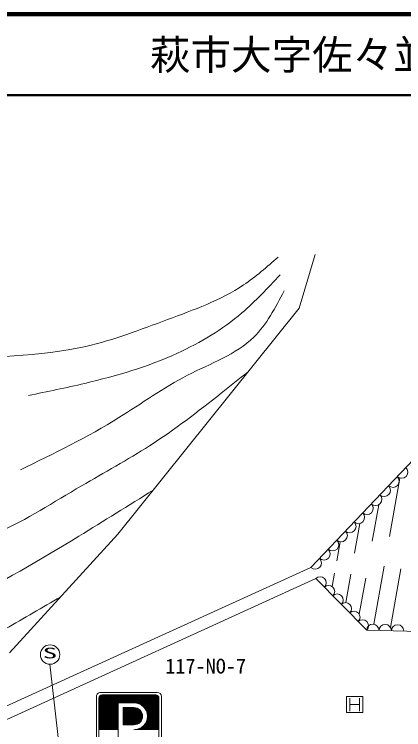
# Model space of a CAD drawing. Units: millimetres, scale not verified. Extents: x 40000 to 680000, y 20000 to 380000.
# Drawn here: x 388290 to 436309, y 291706 to 380000 of the extents above; entities that cross this region are included whole.
import ezdxf
from ezdxf.enums import TextEntityAlignment as Align

# ---------------------------------------------------------------- set-up
doc = ezdxf.new("R2010")
doc.units = ezdxf.units.MM
doc.header["$LTSCALE"] = 1000
for name, color, linetype, lineweight in [('M-BGD', 7, 'Continuous', 13), ('M-STR-STR3', 7, 'Continuous', 13), ('M-STR-STRC', 7, 'Continuous', 13), ('M-TTL', 2, 'Continuous', 140), ('M-TTL-LINE', 7, 'Continuous', 50)]:
    doc.layers.add(name, color=color, linetype=linetype, lineweight=lineweight)
doc.layers.add('M-TTL-TXT', color=7, linetype='Continuous')
doc.styles.add('ＭＳ ゴシック', font='')
doc.styles.get('ＭＳ ゴシック').set_extended_font_data('MS Gothic')

msp = doc.modelspace()

# ---------------------------------------------------------------- linework, layer by layer
at = {"layer": 'M-BGD'}
for p, q in [((423403, 343720), (425406, 350348)), ((401053, 315819), (423403, 343720)), ((424869, 311737), (438701, 326308)), ((435844, 322759), (434557, 315532)), ((433240, 319477), (432438, 314973)), ((430905, 317151), (430252, 313484)), ((387695, 301173), (401053, 315819)), ((428484, 314895), (428068, 312558)), ((385600, 293837), (424869, 311737)), ((433905, 311876), (432630, 304720)), ((427791, 311007), (427500, 309372)), ((429789, 310883), (429166, 307391)), ((435971, 311541), (434685, 304321)), ((386325, 292519), (425491, 310372)), ((425491, 310372), (431750, 303986)), ((431623, 310404), (430831, 305955)), ((431750, 303986), (440868, 303788))]:
    msp.add_line(p, q, dxfattribs=at)
for centre, radius, start, end in [((436041, 323506), 773, 226.49186, 46.49186), ((434977, 322385), 773, 226.49186, 46.49186), ((433913, 321264), 773, 226.49186, 46.49186), ((432849, 320143), 773, 226.49186, 46.49186), ((431785, 319022), 773, 226.49186, 46.49186), ((430721, 317902), 773, 226.49186, 46.49186), ((429657, 316781), 773, 226.49186, 46.49186), ((428593, 315660), 773, 226.49186, 46.49186), ((427529, 314539), 773, 226.49186, 46.49186), ((426465, 313418), 773, 226.49186, 46.49186), ((425401, 312297), 773, 226.49186, 46.49186), ((426013, 309840), 745, 314.4254, 134.4254), ((427056, 308775), 745, 314.4254, 134.4254), ((428099, 307711), 745, 314.4254, 134.4254), ((429142, 306647), 745, 314.4254, 134.4254), ((430185, 305582), 745, 314.4254, 134.4254), ((431228, 304518), 745, 314.4254, 134.4254), ((432510, 303969), 760, 358.75687, 178.75687), ((434030, 303936), 760, 358.75687, 178.75687), ((435549, 303903), 760, 358.75687, 178.75687)]:
    msp.add_arc(centre, radius, start, end, dxfattribs=at)
for points, knots in [([(358413, 338052), (360930, 337355), (363446, 336659), (365991, 336399), (370339, 335955), (374769, 336788), (379217, 337226), (385260, 337822), (391336, 337691), (397128, 339018), (400534, 339798), (403842, 341083), (407185, 342325), (410437, 343533), (413722, 344700), (416554, 346596), (418063, 347607), (419444, 348824), (420825, 350041)], [0, 0, 0, 0, 1, 1, 1, 2, 2, 2, 3, 3, 3, 4, 4, 4, 5, 5, 5, 6, 6, 6, 6]), ([(390029, 332959), (392350, 333431), (394671, 333903), (396980, 334449), (400881, 335370), (404746, 336499), (408399, 338173), (411249, 339478), (413970, 341114), (416343, 343138), (418033, 344580), (419547, 346217), (421060, 347855)], [0, 0, 0, 0, 1, 1, 1, 2, 2, 2, 3, 3, 3, 4, 4, 4, 4]), ([(389036, 323773), (393179, 325796), (397323, 327818), (401200, 330228), (403994, 331965), (406649, 333902), (409641, 335442), (412491, 336910), (415646, 338017), (417833, 340159), (419410, 341704), (420483, 343787), (421557, 345869)], [0, 0, 0, 0, 1, 1, 1, 2, 2, 2, 3, 3, 3, 4, 4, 4, 4]), ([(346566, 307052), (347580, 306223), (348594, 305394), (349735, 305123), (351093, 304801), (352630, 305271), (354144, 305399), (356317, 305583), (358440, 305061), (360481, 305124), (365406, 305275), (369853, 308829), (374534, 311187), (378407, 313138), (382440, 314270), (386245, 316009), (389802, 317635), (393159, 319792), (396577, 321796), (399394, 323448), (402253, 324996), (404982, 326756), (408041, 328729), (410937, 330968), (413799, 333232), (414907, 334109), (416011, 334989), (417114, 335870)], [0, 0, 0, 0, 1, 1, 1, 2, 2, 2, 3, 3, 3, 4, 4, 4, 5, 5, 5, 6, 6, 6, 7, 7, 7, 8, 8, 8, 9, 9, 9, 9]), ([(345468, 296932), (347497, 295906), (349526, 294880), (351426, 295277), (352579, 295518), (353685, 296284), (354846, 296822), (357381, 297997), (360182, 298093), (362791, 298809), (366045, 299702), (368999, 301561), (372059, 303112), (375178, 304693), (378406, 305954), (381547, 307415), (386614, 309772), (391452, 312651), (396236, 315581), (399316, 317468), (402373, 319376), (405430, 321284)], [0, 0, 0, 0, 1, 1, 1, 2, 2, 2, 3, 3, 3, 4, 4, 4, 5, 5, 5, 6, 6, 6, 7, 7, 7, 7]), ([(338114, 293616), (338327, 292545), (338541, 291473), (339257, 291085), (339724, 290832), (340405, 290871), (341053, 290840), (342052, 290794), (342973, 290585), (343747, 290106), (344640, 289553), (345338, 288642), (346237, 288065), (347347, 287353), (348762, 287148), (350116, 287208), (352487, 287312), (354667, 288225), (356770, 289249), (360104, 290872), (363246, 292773), (366544, 294378), (370046, 296082), (373725, 297454), (377290, 299062), (380681, 300592), (383969, 302336), (387209, 304160), (389493, 305446), (391752, 306772), (394011, 308098)], [0, 0, 0, 0, 1, 1, 1, 2, 2, 2, 3, 3, 3, 4, 4, 4, 5, 5, 5, 6, 6, 6, 7, 7, 7, 8, 8, 8, 9, 9, 9, 10, 10, 10, 10])]:
    msp.add_open_spline(points, degree=3, knots=knots, dxfattribs=at)
at = {"layer": 'M-STR-STR3'}
for p, q in [((429274, 293816), (429274, 295816)), ((429274, 295816), (431274, 295816)), ((431274, 295816), (431274, 293816)), ((429664, 295606), (429664, 294006)), ((430864, 295606), (430864, 294006)), ((429664, 294806), (430864, 294806)), ((431274, 293816), (429274, 293816))]:
    msp.add_line(p, q, dxfattribs=at)
at = {"layer": 'M-STR-STRC'}
for p, q in [((392664, 299777), (396361, 267923)), ((398424, 288811), (398424, 295811)), ((398777, 295811), (406070, 295811)), ((398859, 295911), (405988, 295911)), ((398924, 296311), (405924, 296311)), ((399124, 296011), (405724, 296011)), ((406424, 288811), (406424, 295811)), ((398724, 295611), (406124, 295611)), ((398724, 295611), (398724, 289011)), ((398724, 295511), (406124, 295511)), ((398724, 295411), (406124, 295411)), ((398724, 295311), (406124, 295311)), ((398724, 295211), (406124, 295211)), ((398724, 295111), (406124, 295111)), ((398724, 295011), (401102, 295011)), ((398724, 294911), (401102, 294911)), ((398736, 295711), (406111, 295711)), ((401102, 295032), (403039, 295032)), ((401102, 295032), (401102, 289943)), ((403302, 295011), (406124, 295011)), ((403662, 294911), (406124, 294911)), ((406124, 295611), (406124, 289011)), ((398724, 294811), (401102, 294811)), ((398724, 294711), (401102, 294711)), ((398724, 294611), (401102, 294611)), ((398724, 294511), (401102, 294511)), ((398724, 294411), (401102, 294411)), ((398724, 294311), (401102, 294311)), ((398724, 294211), (401102, 294211)), ((398724, 294111), (401102, 294111)), ((401702, 294432), (401702, 292306)), ((401702, 294432), (403039, 294432)), ((401702, 294406), (403274, 294406)), ((401702, 294306), (403542, 294306)), ((401702, 294206), (403695, 294206)), ((401702, 294106), (403806, 294106)), ((403867, 294811), (406124, 294811)), ((404021, 294711), (406124, 294711)), ((404145, 294611), (406124, 294611)), ((404248, 294511), (406124, 294511)), ((404335, 294411), (406124, 294411)), ((404410, 294311), (406124, 294311)), ((404473, 294211), (406124, 294211)), ((404528, 294111), (406124, 294111)), ((398724, 294011), (401102, 294011)), ((398724, 293911), (401102, 293911)), ((398724, 293811), (401102, 293811)), ((398724, 293711), (401102, 293711)), ((398724, 293611), (401102, 293611)), ((398724, 293511), (401102, 293511)), ((398724, 293411), (401102, 293411)), ((398724, 293311), (401102, 293311)), ((398724, 293211), (401102, 293211)), ((401702, 294006), (403890, 294006)), ((401702, 293906), (403957, 293906)), ((401702, 293806), (404008, 293806)), ((401702, 293706), (404048, 293706)), ((401702, 293606), (404076, 293606)), ((401702, 293506), (404093, 293506)), ((401702, 293406), (404102, 293406)), ((401702, 293306), (404100, 293306)), ((401702, 293206), (404090, 293206)), ((404102, 293369), (404102, 293369)), ((404573, 294011), (406124, 294011)), ((404611, 293911), (406124, 293911)), ((404642, 293811), (406124, 293811)), ((404667, 293711), (406124, 293711)), ((404685, 293611), (406124, 293611)), ((404695, 293211), (406124, 293211)), ((404696, 293511), (406124, 293511)), ((404701, 293311), (406124, 293311)), ((404702, 293411), (406124, 293411)), ((404702, 293369), (404702, 293369)), ((398724, 293111), (401102, 293111)), ((398724, 293011), (401102, 293011)), ((398724, 292911), (401102, 292911)), ((398724, 292811), (401102, 292811)), ((398724, 292711), (401102, 292711)), ((398724, 292611), (401102, 292611)), ((398724, 292511), (401102, 292511)), ((398724, 292411), (401102, 292411)), ((398724, 292311), (401102, 292311)), ((401702, 293106), (404069, 293106)), ((401702, 293006), (404038, 293006)), ((401702, 292906), (403996, 292906)), ((401702, 292806), (403941, 292806)), ((401702, 292706), (403870, 292706)), ((401702, 292606), (403779, 292606)), ((401702, 292506), (403660, 292506)), ((401702, 292406), (403489, 292406)), ((401702, 292306), (403039, 292306)), ((404323, 292311), (406124, 292311)), ((404399, 292411), (406124, 292411)), ((404464, 292511), (406124, 292511)), ((404520, 292611), (406124, 292611)), ((404567, 292711), (406124, 292711)), ((404606, 292811), (406124, 292811)), ((404638, 292911), (406124, 292911)), ((404663, 293011), (406124, 293011)), ((404682, 293111), (406124, 293111)), ((398724, 292211), (401102, 292211)), ((398724, 292111), (401102, 292111)), ((398724, 292011), (401102, 292011)), ((398724, 291911), (401102, 291911)), ((398724, 291811), (401102, 291811)), ((398724, 291711), (401102, 291711)), ((403173, 291711), (406124, 291711)), ((403622, 291811), (406124, 291811)), ((403840, 291911), (406124, 291911)), ((404000, 292011), (406124, 292011)), ((404127, 292111), (406124, 292111)), ((404233, 292211), (406124, 292211))]:
    msp.add_line(p, q, dxfattribs=at)
msp.add_circle((392702, 300976), 1200, dxfattribs=at)
for centre, radius, start, end in [((398924, 295811), 500, 90.00223, 180.00223), ((399124, 295611), 400, 90.00223, 180.00223), ((405724, 295611), 400, 0.00223, 90.00223), ((405924, 295811), 500, 0.00223, 90.00223), ((403039, 293369), 1663, 0.00223, 90.00223), ((403039, 293369), 1063, 0.00223, 90.00223), ((403039, 293369), 1663, 270.00223, 0.00223), ((403039, 293369), 1063, 270.00223, 0.00223)]:
    msp.add_arc(centre, radius, start, end, dxfattribs=at)
at = {"layer": 'M-TTL'}
msp.add_line((680000, 380000), (40000, 380000), dxfattribs=at)
at = {"layer": 'M-TTL-LINE'}
msp.add_line((40000, 370000), (680000, 370000), dxfattribs=at)

# ---------------------------------------------------------------- texts
at = {"layer": 'M-STR-STRC', "style": 'ＭＳ ゴシック', "width": 2}
msp.add_text('S', height=1320, rotation=0.002, dxfattribs=at).set_placement((391783, 300113), align=Align.BOTTOM_LEFT)
at = {"layer": 'M-STR-STRC', "style": 'ＭＳ ゴシック'}
msp.add_text('117-NO-7', height=1833, rotation=0.002, dxfattribs=at).set_placement((406900, 298082), align=Align.BOTTOM_LEFT)
at = {"layer": 'M-TTL-TXT', "style": 'ＭＳ ゴシック'}
msp.add_text('萩市大字佐々並', height=3666, dxfattribs=at).set_placement((405024, 375000), align=Align.MIDDLE_LEFT)

doc.saveas('drawing.dxf')
